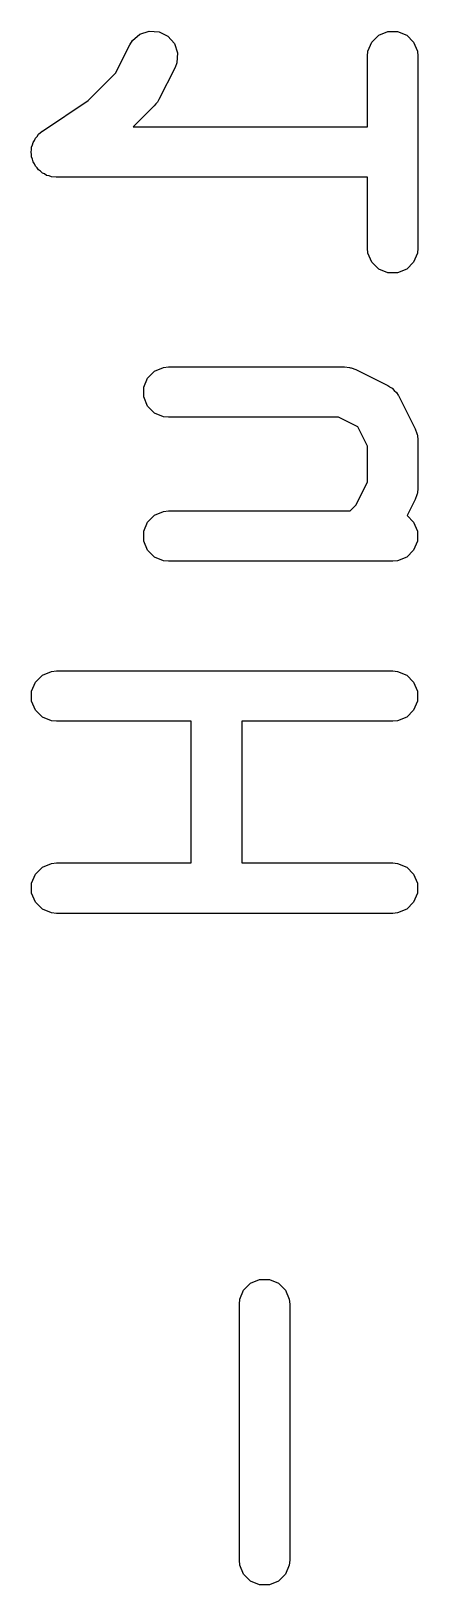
# Model space of a CAD drawing. Extents: x -0.05 to 2.94, y -0.16 to 2.16.
# Drawn here: x 2.4056 to 2.4509, y 1.6103 to 1.7924 of the extents above; entities that cross this region are included whole.
import ezdxf

# ---------------------------------------------------------------- set-up
doc = ezdxf.new("R2010")
doc.units = 0
doc.header["$MEASUREMENT"] = 0
doc.layers.add('BLACK', color=7, linetype='CONTINUOUS')

msp = doc.modelspace()

# ---------------------------------------------------------------- linework, layer by layer
at = {"layer": 'BLACK', "linetype": 'CONTINUOUS'}
for p, q in [((2.41745, 1.79125), (2.41832, 1.79201)), ((2.41832, 1.79201), (2.41942, 1.79237)), ((2.41942, 1.79237), (2.42056, 1.79229)), ((2.42056, 1.79229), (2.4216, 1.79178)), ((2.4216, 1.79178), (2.42235, 1.79091)), ((2.44545, 1.79108), (2.44627, 1.7919)), ((2.44627, 1.7919), (2.44733, 1.79234)), ((2.44733, 1.79234), (2.44848, 1.79234)), ((2.44848, 1.79234), (2.44955, 1.7919)), ((2.44955, 1.7919), (2.45036, 1.79108)), ((2.41548, 1.78744), (2.41714, 1.79076)), ((2.41714, 1.79076), (2.41745, 1.79125)), ((2.42235, 1.79091), (2.42271, 1.78981)), ((2.42271, 1.78981), (2.42263, 1.78866)), ((2.44495, 1.78944), (2.44501, 1.79002)), ((2.44501, 1.79002), (2.44545, 1.79108)), ((2.45036, 1.79108), (2.4508, 1.79002)), ((2.4508, 1.79002), (2.45086, 1.78944)), ((2.42243, 1.78812), (2.42055, 1.78437)), ((2.42263, 1.78866), (2.42243, 1.78812)), ((2.44495, 1.78115), (2.44495, 1.78944)), ((2.45086, 1.78944), (2.45086, 1.76695)), ((2.41228, 1.78424), (2.41548, 1.78744)), ((2.4069, 1.78065), (2.41228, 1.78424)), ((2.42055, 1.78437), (2.4204, 1.78412)), ((2.42, 1.78361), (2.41754, 1.78115)), ((2.42018, 1.78383), (2.42, 1.78361)), ((2.42024, 1.78388), (2.42018, 1.78383)), ((2.4203, 1.78397), (2.42024, 1.78388)), ((2.42037, 1.78405), (2.4203, 1.78397)), ((2.4204, 1.78412), (2.42037, 1.78405)), ((2.40645, 1.78028), (2.40689, 1.78065)), ((2.40689, 1.78065), (2.4069, 1.78065)), ((2.4069, 1.78065), (2.4069, 1.78065)), ((2.4069, 1.78065), (2.4069, 1.78065)), ((2.41754, 1.78115), (2.44495, 1.78115)), ((2.40564, 1.77877), (2.40575, 1.77904)), ((2.40564, 1.77848), (2.40564, 1.77877)), ((2.40575, 1.77904), (2.40581, 1.77933)), ((2.40581, 1.77933), (2.40597, 1.77957)), ((2.40597, 1.77957), (2.40608, 1.77983)), ((2.40608, 1.77983), (2.40629, 1.78004)), ((2.40629, 1.78004), (2.40645, 1.78028)), ((2.40558, 1.7782), (2.40564, 1.77848)), ((2.40564, 1.77791), (2.40558, 1.7782)), ((2.40564, 1.77762), (2.40564, 1.77791)), ((2.40575, 1.77735), (2.40564, 1.77762)), ((2.40581, 1.77707), (2.40575, 1.77735)), ((2.40597, 1.77682), (2.40581, 1.77707)), ((2.40608, 1.77655), (2.40597, 1.77682)), ((2.40629, 1.77635), (2.40608, 1.77655)), ((2.40645, 1.77611), (2.40629, 1.77635)), ((2.40669, 1.77595), (2.40645, 1.77611)), ((2.4069, 1.77574), (2.40669, 1.77595)), ((2.40716, 1.77563), (2.4069, 1.77574)), ((2.4074, 1.77547), (2.40716, 1.77563)), ((2.40769, 1.77541), (2.4074, 1.77547)), ((2.40796, 1.7753), (2.40769, 1.77541)), ((2.40853, 1.77524), (2.40796, 1.7753)), ((2.40854, 1.77524), (2.40853, 1.77524)), ((2.40853, 1.77524), (2.40853, 1.77524)), ((2.40853, 1.77524), (2.40853, 1.77524)), ((2.44495, 1.77524), (2.40854, 1.77524)), ((2.44495, 1.76695), (2.44495, 1.77524)), ((2.44501, 1.76637), (2.44495, 1.76695)), ((2.44545, 1.76531), (2.44501, 1.76637)), ((2.4508, 1.76637), (2.45036, 1.76531)), ((2.45086, 1.76695), (2.4508, 1.76637)), ((2.44627, 1.76449), (2.44545, 1.76531)), ((2.44733, 1.76405), (2.44627, 1.76449)), ((2.44955, 1.76449), (2.44848, 1.76405)), ((2.45036, 1.76531), (2.44955, 1.76449)), ((2.44848, 1.76405), (2.44733, 1.76405)), ((2.41876, 1.75065), (2.4192, 1.75171)), ((2.4192, 1.75171), (2.42002, 1.75253)), ((2.42002, 1.75253), (2.42108, 1.75297)), ((2.42108, 1.75297), (2.42166, 1.75303)), ((2.42166, 1.75303), (2.44228, 1.75303)), ((2.44228, 1.75303), (2.44286, 1.75297)), ((2.44286, 1.75297), (2.44296, 1.75293)), ((2.44296, 1.75293), (2.44306, 1.75292)), ((2.44306, 1.75292), (2.4436, 1.75271)), ((2.4436, 1.75271), (2.44735, 1.75084)), ((2.41876, 1.7495), (2.41876, 1.75065)), ((2.44735, 1.75084), (2.44745, 1.75078)), ((2.44745, 1.75078), (2.44749, 1.75076)), ((2.44749, 1.75076), (2.44755, 1.75071)), ((2.44755, 1.75071), (2.44784, 1.75053)), ((2.44784, 1.75053), (2.44808, 1.75025)), ((2.44808, 1.75025), (2.44836, 1.75001)), ((2.44836, 1.75001), (2.44855, 1.74972)), ((2.44855, 1.74972), (2.4486, 1.74966)), ((2.4486, 1.74966), (2.44861, 1.74961)), ((2.44861, 1.74961), (2.44867, 1.74952)), ((2.4192, 1.74843), (2.41876, 1.7495)), ((2.42002, 1.74762), (2.4192, 1.74843)), ((2.44867, 1.74952), (2.45055, 1.74577)), ((2.42108, 1.74718), (2.42002, 1.74762)), ((2.42166, 1.74712), (2.42108, 1.74718)), ((2.44158, 1.74712), (2.42166, 1.74712)), ((2.44383, 1.746), (2.44158, 1.74712)), ((2.44495, 1.74375), (2.44383, 1.746)), ((2.45055, 1.74577), (2.45075, 1.74523)), ((2.45075, 1.74523), (2.45076, 1.74512)), ((2.45076, 1.74512), (2.4508, 1.74502)), ((2.4508, 1.74502), (2.45086, 1.74445)), ((2.45086, 1.74445), (2.45086, 1.73882)), ((2.44495, 1.73952), (2.44495, 1.74375)), ((2.4436, 1.73682), (2.44495, 1.73952)), ((2.45086, 1.73882), (2.4508, 1.73825)), ((2.44293, 1.73615), (2.4436, 1.73682)), ((2.45055, 1.7375), (2.4496, 1.7356)), ((2.45075, 1.73804), (2.45055, 1.7375)), ((2.45076, 1.73815), (2.45075, 1.73804)), ((2.4508, 1.73825), (2.45076, 1.73815)), ((2.4192, 1.73484), (2.42002, 1.73565)), ((2.42002, 1.73565), (2.42108, 1.7361)), ((2.42108, 1.7361), (2.42166, 1.73615)), ((2.42166, 1.73615), (2.44293, 1.73615)), ((2.4496, 1.7356), (2.45036, 1.73484)), ((2.41876, 1.73378), (2.4192, 1.73484)), ((2.41876, 1.73262), (2.41876, 1.73378)), ((2.45036, 1.73484), (2.4508, 1.73378)), ((2.4508, 1.73378), (2.4508, 1.73262)), ((2.4192, 1.73156), (2.41876, 1.73262)), ((2.42002, 1.73074), (2.4192, 1.73156)), ((2.45036, 1.73156), (2.44955, 1.73074)), ((2.4508, 1.73262), (2.45036, 1.73156)), ((2.42108, 1.7303), (2.42002, 1.73074)), ((2.42166, 1.73025), (2.42108, 1.7303)), ((2.44791, 1.73025), (2.42166, 1.73025)), ((2.44848, 1.7303), (2.44791, 1.73025)), ((2.44955, 1.73074), (2.44848, 1.7303)), ((2.40608, 1.71609), (2.4069, 1.71691)), ((2.4069, 1.71691), (2.40796, 1.71735)), ((2.40796, 1.71735), (2.40854, 1.7174)), ((2.40854, 1.7174), (2.44791, 1.7174)), ((2.44791, 1.7174), (2.44848, 1.71735)), ((2.44848, 1.71735), (2.44955, 1.71691)), ((2.44955, 1.71691), (2.45036, 1.71609)), ((2.40564, 1.71503), (2.40608, 1.71609)), ((2.40564, 1.71388), (2.40564, 1.71503)), ((2.45036, 1.71609), (2.4508, 1.71503)), ((2.4508, 1.71503), (2.4508, 1.71388)), ((2.40608, 1.71281), (2.40564, 1.71388)), ((2.4508, 1.71388), (2.45036, 1.71281)), ((2.4069, 1.712), (2.40608, 1.71281)), ((2.40796, 1.71156), (2.4069, 1.712)), ((2.40854, 1.7115), (2.40796, 1.71156)), ((2.42433, 1.7115), (2.40854, 1.7115)), ((2.42433, 1.69491), (2.42433, 1.7115)), ((2.44791, 1.7115), (2.43024, 1.7115)), ((2.43024, 1.7115), (2.43024, 1.69491)), ((2.44848, 1.71156), (2.44791, 1.7115)), ((2.44955, 1.712), (2.44848, 1.71156)), ((2.45036, 1.71281), (2.44955, 1.712)), ((2.40564, 1.69253), (2.40608, 1.6936)), ((2.40608, 1.6936), (2.4069, 1.69441)), ((2.4069, 1.69441), (2.40796, 1.69485)), ((2.40796, 1.69485), (2.40854, 1.69491)), ((2.40854, 1.69491), (2.42433, 1.69491)), ((2.43024, 1.69491), (2.44791, 1.69491)), ((2.44791, 1.69491), (2.44848, 1.69485)), ((2.44848, 1.69485), (2.44955, 1.69441)), ((2.44955, 1.69441), (2.45036, 1.6936)), ((2.45036, 1.6936), (2.4508, 1.69253)), ((2.40564, 1.69138), (2.40564, 1.69253)), ((2.40608, 1.69031), (2.40564, 1.69138)), ((2.4508, 1.69138), (2.45036, 1.69031)), ((2.4508, 1.69253), (2.4508, 1.69138)), ((2.4069, 1.6895), (2.40608, 1.69031)), ((2.40796, 1.68906), (2.4069, 1.6895)), ((2.44955, 1.6895), (2.44848, 1.68906)), ((2.45036, 1.69031), (2.44955, 1.6895)), ((2.40854, 1.689), (2.40796, 1.68906)), ((2.44791, 1.689), (2.40854, 1.689)), ((2.44848, 1.68906), (2.44791, 1.689)), ((2.43127, 1.64567), (2.43233, 1.64611)), ((2.43233, 1.64611), (2.43348, 1.64611)), ((2.43348, 1.64611), (2.43455, 1.64567)), ((2.43001, 1.64379), (2.43045, 1.64485)), ((2.43045, 1.64485), (2.43127, 1.64567)), ((2.43455, 1.64567), (2.43536, 1.64485)), ((2.43536, 1.64485), (2.4358, 1.64379)), ((2.42996, 1.64321), (2.43001, 1.64379)), ((2.42996, 1.61321), (2.42996, 1.64321)), ((2.4358, 1.64379), (2.43586, 1.64321)), ((2.43586, 1.64321), (2.43586, 1.61321)), ((2.43001, 1.61264), (2.42996, 1.61321)), ((2.43586, 1.61321), (2.4358, 1.61264)), ((2.43045, 1.61157), (2.43001, 1.61264)), ((2.43127, 1.61076), (2.43045, 1.61157)), ((2.43536, 1.61157), (2.43455, 1.61076)), ((2.4358, 1.61264), (2.43536, 1.61157)), ((2.43233, 1.61032), (2.43127, 1.61076)), ((2.43348, 1.61032), (2.43233, 1.61032)), ((2.43455, 1.61076), (2.43348, 1.61032))]:
    msp.add_line(p, q, dxfattribs=at)

doc.saveas('drawing.dxf')
